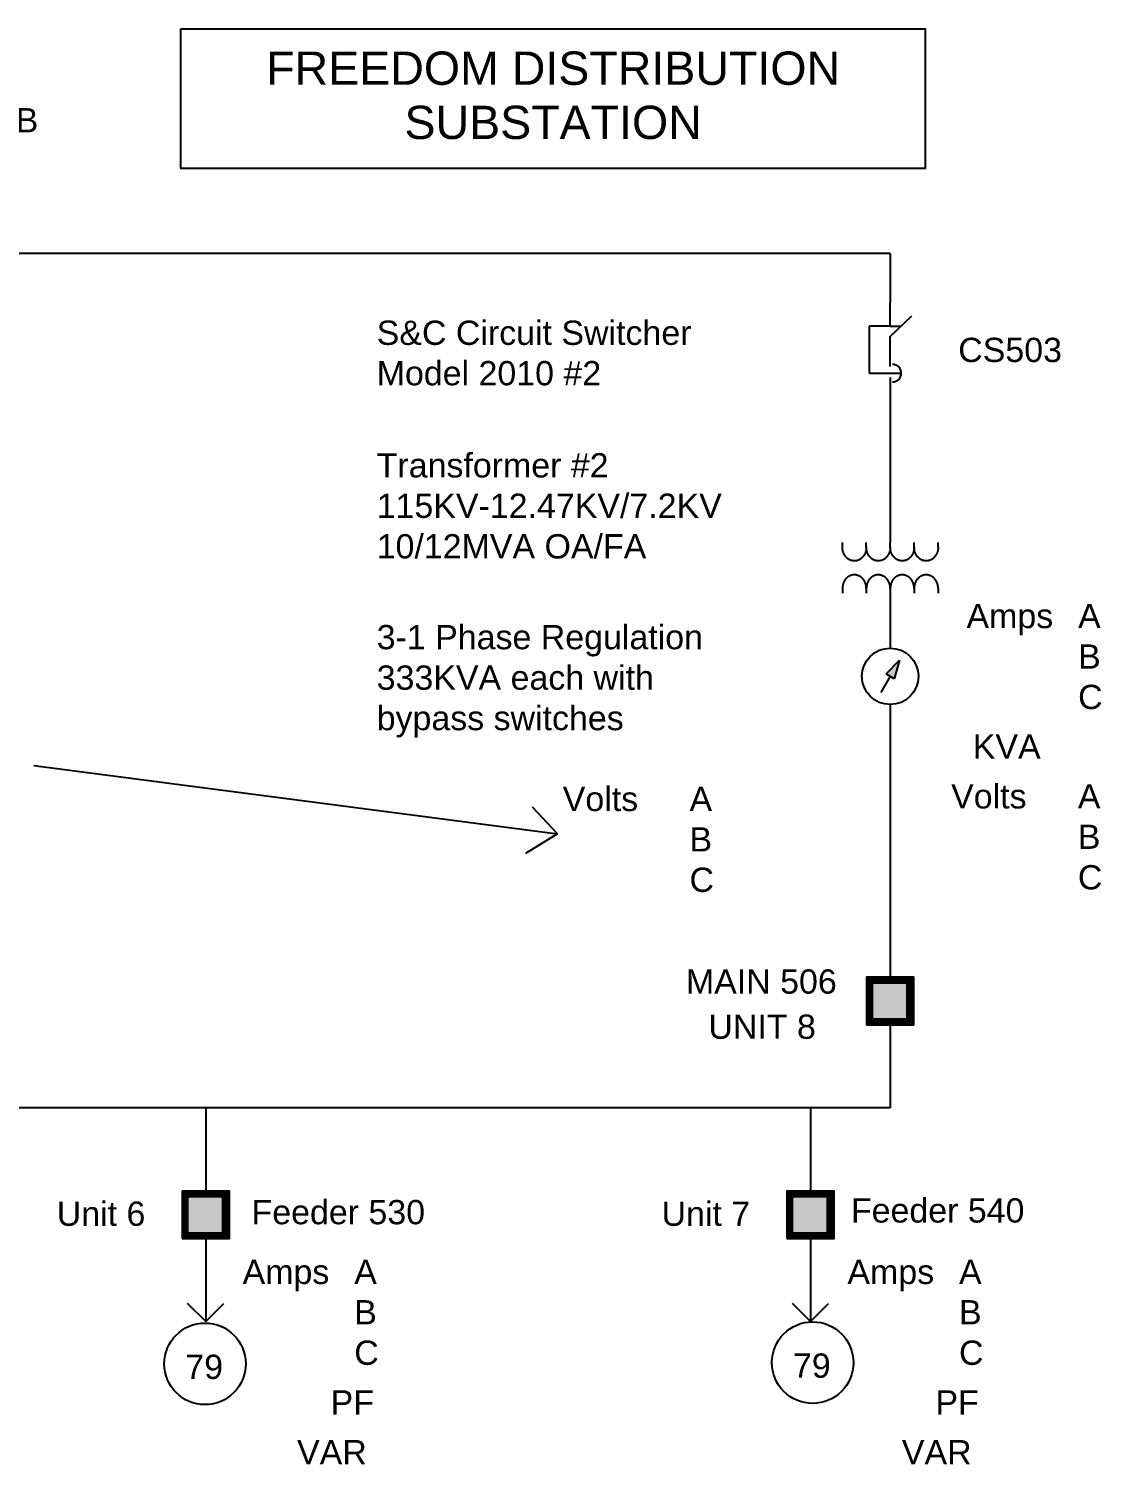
# Model space of a CAD drawing. Extents: x -5.3 to 17.7, y 6.3 to 19.7.
# Drawn here: x 8.18 to 17.67, y 6.34 to 19.05 of the extents above; entities that cross this region are included whole.
import ezdxf
from ezdxf.enums import TextEntityAlignment as Align

# ---------------------------------------------------------------- set-up
doc = ezdxf.new("R2010")
doc.units = 0
doc.header["$MEASUREMENT"] = 0
doc.layers.get('0').update_dxf_attribs({"color": 6, "linetype": 'CONTINUOUS'})
for name, color, linetype in [('DISPLAY', 7, 'CONTINUOUS'), ('STATE_1', 3, 'CONTINUOUS'), ('STATE_2', 1, 'CONTINUOUS')]:
    doc.layers.add(name, color=color, linetype=linetype)
doc.styles.add('ARIAL', font='txt')

# ---------------------------------------------------------------- blocks, each defined once
blk = doc.blocks.new('2_STATE_BRKR_SYMBOL_ST1-GR')
at = {"color": 6}
blk.add_lwpolyline([(6.047, 4.105), (6.467, 4.105), (6.467, 4.525), (6.047, 4.525)], close=True, dxfattribs=at)
at = {"layer": 'STATE_1', "color": 3, "linetype": 'Continuous'}
blk.add_line((6.408, 4.105), (6.408, 4.525), dxfattribs=at)
at = {"layer": 'STATE_1', "color": 3, "linetype": 'Continuous', "const_width": 0.0588}
for points in [[(6.047, 4.496), (6.467, 4.496)], [(6.077, 4.525), (6.077, 4.105)], [(6.438, 4.525), (6.438, 4.105)], [(6.047, 4.134), (6.467, 4.134)]]:
    blk.add_lwpolyline(points, dxfattribs=at)
at = {"layer": 'STATE_2', "color": 1}
blk.add_solid([(6.047, 4.105), (6.047, 4.525), (6.467, 4.105), (6.467, 4.525)], dxfattribs=at)
at = {"color": 6, "linetype": 'Continuous', "flags": 9}
blk.add_attdef('LINKAGE', (5.991, 3.959), '', height=0.084, dxfattribs=at)
blk = doc.blocks.new('CIRCUIT_SWITCHER_ST1-GREE0')
at = {"color": 6}
for p, q in [((0.186, 0.416), (0.186, 0.625)), ((0, 0.416), (0, 0)), ((0.186, 0.416), (0, 0.416)), ((0.186, 0.324), (0.377, 0.508)), ((0.186, 0.416), (0.282, 0.416)), ((0.186, 0.06), (0.186, 0.324)), ((0, 0), (0.284, 0))]:
    blk.add_line(p, q, dxfattribs=at)
blk.add_arc((0.206, 0), 0.0778, 270, 90, dxfattribs=at)
at = {"layer": 'STATE_1', "color": 3}
for p, q in [((0.186, 0.416), (0.186, 0.625)), ((0, 0.416), (0, 0)), ((0.186, 0.416), (0, 0.416)), ((0.186, 0.324), (0.377, 0.508)), ((0.186, 0.416), (0.282, 0.416)), ((0.186, 0.06), (0.186, 0.324)), ((0, 0), (0.284, 0))]:
    blk.add_line(p, q, dxfattribs=at)
blk.add_arc((0.206, 0), 0.0778, 270, 90, dxfattribs=at)
at = {"layer": 'STATE_2', "color": 1}
for p, q in [((0.186, 0.416), (0.186, 0.625)), ((0, 0.416), (0, 0)), ((0.186, 0.416), (0, 0.416)), ((0.186, 0.324), (0.377, 0.508)), ((0.186, 0.416), (0.282, 0.416)), ((0.186, 0.06), (0.186, 0.324)), ((0, 0), (0.284, 0))]:
    blk.add_line(p, q, dxfattribs=at)
blk.add_arc((0.206, 0), 0.0778, 270, 90, dxfattribs=at)
at = {"linetype": 'Continuous', "style": 'ARIAL', "flags": 9}
blk.add_attdef('LINKAGE', (-0.063, -0.37), '', height=0.1, dxfattribs=at)
blk = doc.blocks.new('REGULATOR1')
for p, q in [((-0.036, 0.021), (0.083, 0.144)), ((0.083, 0.144), (0.036, -0.021)), ((0, 0), (-0.083, -0.144)), ((0.036, -0.021), (-0.036, 0.021))]:
    blk.add_line(p, q)
blk.add_circle((0, 0), 0.25)
blk.add_solid([(0.036, -0.021), (-0.036, 0.021), (0.083, 0.144)])

msp = doc.modelspace()

# ---------------------------------------------------------------- linework, layer by layer
at = {"color": 4}
msp.add_lwpolyline([(9.523, 19.05), (16.114, 19.05), (16.114, 17.813), (9.523, 17.813)], close=True, dxfattribs=at)
at = {"color": 2}
for points in [[(15.592, 14.458, 0), (15.592, 14.455, 0), (15.592, 14.452, 0), (15.592, 14.449, 0), (15.592, 14.446, 0), (15.592, 14.443, 0), (15.591, 14.44, 0), (15.591, 14.437, 0), (15.59, 14.434, 0), (15.59, 14.432, 0), (15.589, 14.429, 0), (15.589, 14.426, 0), (15.588, 14.423, 0), (15.587, 14.42, 0), (15.586, 14.417, 0), (15.585, 14.415, 0), (15.584, 14.412, 0), (15.583, 14.409, 0), (15.582, 14.406, 0), (15.581, 14.404, 0), (15.58, 14.401, 0), (15.579, 14.398, 0), (15.577, 14.396, 0), (15.576, 14.393, 0), (15.575, 14.391, 0), (15.573, 14.388, 0), (15.572, 14.386, 0), (15.57, 14.384, 0), (15.568, 14.381, 0), (15.567, 14.379, 0), (15.565, 14.377, 0), (15.563, 14.375, 0), (15.561, 14.373, 0), (15.56, 14.371, 0), (15.558, 14.369, 0), (15.556, 14.367, 0), (15.554, 14.365, 0), (15.552, 14.363, 0), (15.55, 14.361, 0), (15.548, 14.359, 0), (15.545, 14.358, 0), (15.543, 14.356, 0), (15.541, 14.354, 0), (15.539, 14.353, 0), (15.536, 14.351, 0), (15.534, 14.35, 0), (15.532, 14.349, 0), (15.529, 14.348, 0), (15.527, 14.346, 0), (15.525, 14.345, 0), (15.522, 14.344, 0), (15.52, 14.343, 0), (15.517, 14.342, 0), (15.515, 14.342, 0), (15.512, 14.341, 0), (15.51, 14.34, 0), (15.507, 14.34, 0), (15.505, 14.339, 0), (15.502, 14.339, 0), (15.5, 14.338, 0), (15.497, 14.338, 0), (15.494, 14.338, 0), (15.492, 14.337, 0), (15.489, 14.337, 0), (15.487, 14.337, 0), (15.484, 14.337, 0), (15.481, 14.337, 0), (15.479, 14.338, 0), (15.476, 14.338, 0), (15.474, 14.338, 0), (15.471, 14.339, 0), (15.468, 14.339, 0), (15.466, 14.34, 0), (15.463, 14.34, 0), (15.461, 14.341, 0), (15.458, 14.342, 0), (15.456, 14.342, 0), (15.453, 14.343, 0), (15.451, 14.344, 0), (15.448, 14.345, 0), (15.446, 14.346, 0), (15.444, 14.348, 0), (15.441, 14.349, 0), (15.439, 14.35, 0), (15.437, 14.351, 0), (15.434, 14.353, 0), (15.432, 14.354, 0), (15.43, 14.356, 0), (15.428, 14.358, 0), (15.426, 14.359, 0), (15.424, 14.361, 0), (15.421, 14.363, 0), (15.419, 14.365, 0), (15.417, 14.367, 0), (15.415, 14.369, 0), (15.414, 14.371, 0), (15.412, 14.373, 0), (15.41, 14.375, 0), (15.408, 14.377, 0), (15.406, 14.379, 0), (15.405, 14.381, 0), (15.403, 14.384, 0), (15.402, 14.386, 0), (15.4, 14.388, 0), (15.399, 14.391, 0), (15.397, 14.393, 0), (15.396, 14.396, 0), (15.394, 14.398, 0), (15.393, 14.401, 0), (15.392, 14.404, 0), (15.391, 14.406, 0), (15.39, 14.409, 0), (15.389, 14.412, 0), (15.388, 14.415, 0), (15.387, 14.417, 0), (15.386, 14.42, 0), (15.385, 14.423, 0), (15.385, 14.426, 0), (15.384, 14.429, 0), (15.383, 14.432, 0), (15.383, 14.434, 0), (15.382, 14.437, 0), (15.382, 14.44, 0), (15.382, 14.443, 0), (15.381, 14.446, 0), (15.381, 14.449, 0), (15.381, 14.452, 0), (15.381, 14.455, 0), (15.381, 14.458, 0)], [(15.804, 14.458, 0), (15.804, 14.455, 0), (15.804, 14.452, 0), (15.804, 14.449, 0), (15.804, 14.446, 0), (15.803, 14.443, 0), (15.803, 14.44, 0), (15.803, 14.437, 0), (15.802, 14.434, 0), (15.802, 14.432, 0), (15.801, 14.429, 0), (15.8, 14.426, 0), (15.8, 14.423, 0), (15.799, 14.42, 0), (15.798, 14.417, 0), (15.797, 14.415, 0), (15.796, 14.412, 0), (15.795, 14.409, 0), (15.794, 14.406, 0), (15.793, 14.404, 0), (15.792, 14.401, 0), (15.79, 14.398, 0), (15.789, 14.396, 0), (15.788, 14.393, 0), (15.786, 14.391, 0), (15.785, 14.388, 0), (15.783, 14.386, 0), (15.782, 14.384, 0), (15.78, 14.381, 0), (15.778, 14.379, 0), (15.777, 14.377, 0), (15.775, 14.375, 0), (15.773, 14.373, 0), (15.771, 14.371, 0), (15.769, 14.369, 0), (15.767, 14.367, 0), (15.765, 14.365, 0), (15.763, 14.363, 0), (15.761, 14.361, 0), (15.759, 14.359, 0), (15.757, 14.358, 0), (15.755, 14.356, 0), (15.753, 14.354, 0), (15.751, 14.353, 0), (15.748, 14.351, 0), (15.746, 14.35, 0), (15.744, 14.349, 0), (15.741, 14.348, 0), (15.739, 14.346, 0), (15.736, 14.345, 0), (15.734, 14.344, 0), (15.732, 14.343, 0), (15.729, 14.342, 0), (15.727, 14.342, 0), (15.724, 14.341, 0), (15.722, 14.34, 0), (15.719, 14.34, 0), (15.716, 14.339, 0), (15.714, 14.339, 0), (15.711, 14.338, 0), (15.709, 14.338, 0), (15.706, 14.338, 0), (15.704, 14.337, 0), (15.701, 14.337, 0), (15.698, 14.337, 0), (15.696, 14.337, 0), (15.693, 14.337, 0), (15.691, 14.338, 0), (15.688, 14.338, 0), (15.685, 14.338, 0), (15.683, 14.339, 0), (15.68, 14.339, 0), (15.678, 14.34, 0), (15.675, 14.34, 0), (15.673, 14.341, 0), (15.67, 14.342, 0), (15.668, 14.342, 0), (15.665, 14.343, 0), (15.663, 14.344, 0), (15.66, 14.345, 0), (15.658, 14.346, 0), (15.655, 14.348, 0), (15.653, 14.349, 0), (15.651, 14.35, 0), (15.648, 14.351, 0), (15.646, 14.353, 0), (15.644, 14.354, 0), (15.642, 14.356, 0), (15.64, 14.358, 0), (15.637, 14.359, 0), (15.635, 14.361, 0), (15.633, 14.363, 0), (15.631, 14.365, 0), (15.629, 14.367, 0), (15.627, 14.369, 0), (15.625, 14.371, 0), (15.623, 14.373, 0), (15.622, 14.375, 0), (15.62, 14.377, 0), (15.618, 14.379, 0), (15.616, 14.381, 0), (15.615, 14.384, 0), (15.613, 14.386, 0), (15.612, 14.388, 0), (15.61, 14.391, 0), (15.609, 14.393, 0), (15.608, 14.396, 0), (15.606, 14.398, 0), (15.605, 14.401, 0), (15.604, 14.404, 0), (15.603, 14.406, 0), (15.602, 14.409, 0), (15.601, 14.412, 0), (15.6, 14.415, 0), (15.599, 14.417, 0), (15.598, 14.42, 0), (15.597, 14.423, 0), (15.596, 14.426, 0), (15.596, 14.429, 0), (15.595, 14.432, 0), (15.594, 14.434, 0), (15.594, 14.437, 0), (15.594, 14.44, 0), (15.593, 14.443, 0), (15.593, 14.446, 0), (15.593, 14.449, 0), (15.593, 14.452, 0), (15.592, 14.455, 0), (15.592, 14.458, 0)], [(16.016, 14.458, 0), (16.016, 14.455, 0), (16.016, 14.452, 0), (16.016, 14.449, 0), (16.015, 14.446, 0), (16.015, 14.443, 0), (16.015, 14.44, 0), (16.014, 14.437, 0), (16.014, 14.434, 0), (16.013, 14.432, 0), (16.013, 14.429, 0), (16.012, 14.426, 0), (16.011, 14.423, 0), (16.011, 14.42, 0), (16.01, 14.417, 0), (16.009, 14.415, 0), (16.008, 14.412, 0), (16.007, 14.409, 0), (16.006, 14.406, 0), (16.005, 14.404, 0), (16.003, 14.401, 0), (16.002, 14.398, 0), (16.001, 14.396, 0), (15.999, 14.393, 0), (15.998, 14.391, 0), (15.997, 14.388, 0), (15.995, 14.386, 0), (15.994, 14.384, 0), (15.992, 14.381, 0), (15.99, 14.379, 0), (15.988, 14.377, 0), (15.987, 14.375, 0), (15.985, 14.373, 0), (15.983, 14.371, 0), (15.981, 14.369, 0), (15.979, 14.367, 0), (15.977, 14.365, 0), (15.975, 14.363, 0), (15.973, 14.361, 0), (15.971, 14.359, 0), (15.969, 14.358, 0), (15.967, 14.356, 0), (15.964, 14.354, 0), (15.962, 14.353, 0), (15.96, 14.351, 0), (15.958, 14.35, 0), (15.955, 14.349, 0), (15.953, 14.348, 0), (15.951, 14.346, 0), (15.948, 14.345, 0), (15.946, 14.344, 0), (15.943, 14.343, 0), (15.941, 14.342, 0), (15.938, 14.342, 0), (15.936, 14.341, 0), (15.933, 14.34, 0), (15.931, 14.34, 0), (15.928, 14.339, 0), (15.926, 14.339, 0), (15.923, 14.338, 0), (15.92, 14.338, 0), (15.918, 14.338, 0), (15.915, 14.337, 0), (15.913, 14.337, 0), (15.91, 14.337, 0), (15.907, 14.337, 0), (15.905, 14.337, 0), (15.902, 14.338, 0), (15.9, 14.338, 0), (15.897, 14.338, 0), (15.895, 14.339, 0), (15.892, 14.339, 0), (15.889, 14.34, 0), (15.887, 14.34, 0), (15.884, 14.341, 0), (15.882, 14.342, 0), (15.879, 14.342, 0), (15.877, 14.343, 0), (15.874, 14.344, 0), (15.872, 14.345, 0), (15.87, 14.346, 0), (15.867, 14.348, 0), (15.865, 14.349, 0), (15.862, 14.35, 0), (15.86, 14.351, 0), (15.858, 14.353, 0), (15.856, 14.354, 0), (15.853, 14.356, 0), (15.851, 14.358, 0), (15.849, 14.359, 0), (15.847, 14.361, 0), (15.845, 14.363, 0), (15.843, 14.365, 0), (15.841, 14.367, 0), (15.839, 14.369, 0), (15.837, 14.371, 0), (15.835, 14.373, 0), (15.833, 14.375, 0), (15.832, 14.377, 0), (15.83, 14.379, 0), (15.828, 14.381, 0), (15.827, 14.384, 0), (15.825, 14.386, 0), (15.824, 14.388, 0), (15.822, 14.391, 0), (15.821, 14.393, 0), (15.819, 14.396, 0), (15.818, 14.398, 0), (15.817, 14.401, 0), (15.815, 14.404, 0), (15.814, 14.406, 0), (15.813, 14.409, 0), (15.812, 14.412, 0), (15.811, 14.415, 0), (15.81, 14.417, 0), (15.81, 14.42, 0), (15.809, 14.423, 0), (15.808, 14.426, 0), (15.807, 14.429, 0), (15.807, 14.432, 0), (15.806, 14.434, 0), (15.806, 14.437, 0), (15.805, 14.44, 0), (15.805, 14.443, 0), (15.805, 14.446, 0), (15.804, 14.449, 0), (15.804, 14.452, 0), (15.804, 14.455, 0), (15.804, 14.458, 0)], [(16.228, 14.458, 0), (16.228, 14.455, 0), (16.228, 14.452, 0), (16.227, 14.449, 0), (16.227, 14.446, 0), (16.227, 14.443, 0), (16.227, 14.44, 0), (16.226, 14.437, 0), (16.226, 14.434, 0), (16.225, 14.432, 0), (16.224, 14.429, 0), (16.224, 14.426, 0), (16.223, 14.423, 0), (16.222, 14.42, 0), (16.221, 14.417, 0), (16.221, 14.415, 0), (16.22, 14.412, 0), (16.219, 14.409, 0), (16.217, 14.406, 0), (16.216, 14.404, 0), (16.215, 14.401, 0), (16.214, 14.398, 0), (16.213, 14.396, 0), (16.211, 14.393, 0), (16.21, 14.391, 0), (16.208, 14.388, 0), (16.207, 14.386, 0), (16.205, 14.384, 0), (16.204, 14.381, 0), (16.202, 14.379, 0), (16.2, 14.377, 0), (16.198, 14.375, 0), (16.197, 14.373, 0), (16.195, 14.371, 0), (16.193, 14.369, 0), (16.191, 14.367, 0), (16.189, 14.365, 0), (16.187, 14.363, 0), (16.185, 14.361, 0), (16.183, 14.359, 0), (16.181, 14.358, 0), (16.178, 14.356, 0), (16.176, 14.354, 0), (16.174, 14.353, 0), (16.172, 14.351, 0), (16.169, 14.35, 0), (16.167, 14.349, 0), (16.165, 14.348, 0), (16.162, 14.346, 0), (16.16, 14.345, 0), (16.157, 14.344, 0), (16.155, 14.343, 0), (16.153, 14.342, 0), (16.15, 14.342, 0), (16.148, 14.341, 0), (16.145, 14.34, 0), (16.142, 14.34, 0), (16.14, 14.339, 0), (16.137, 14.339, 0), (16.135, 14.338, 0), (16.132, 14.338, 0), (16.13, 14.338, 0), (16.127, 14.337, 0), (16.124, 14.337, 0), (16.122, 14.337, 0), (16.119, 14.337, 0), (16.117, 14.337, 0), (16.114, 14.338, 0), (16.111, 14.338, 0), (16.109, 14.338, 0), (16.106, 14.339, 0), (16.104, 14.339, 0), (16.101, 14.34, 0), (16.099, 14.34, 0), (16.096, 14.341, 0), (16.094, 14.342, 0), (16.091, 14.342, 0), (16.089, 14.343, 0), (16.086, 14.344, 0), (16.084, 14.345, 0), (16.081, 14.346, 0), (16.079, 14.348, 0), (16.077, 14.349, 0), (16.074, 14.35, 0), (16.072, 14.351, 0), (16.07, 14.353, 0), (16.067, 14.354, 0), (16.065, 14.356, 0), (16.063, 14.358, 0), (16.061, 14.359, 0), (16.059, 14.361, 0), (16.057, 14.363, 0), (16.055, 14.365, 0), (16.053, 14.367, 0), (16.051, 14.369, 0), (16.049, 14.371, 0), (16.047, 14.373, 0), (16.045, 14.375, 0), (16.043, 14.377, 0), (16.042, 14.379, 0), (16.04, 14.381, 0), (16.038, 14.384, 0), (16.037, 14.386, 0), (16.035, 14.388, 0), (16.034, 14.391, 0), (16.032, 14.393, 0), (16.031, 14.396, 0), (16.03, 14.398, 0), (16.028, 14.401, 0), (16.027, 14.404, 0), (16.026, 14.406, 0), (16.025, 14.409, 0), (16.024, 14.412, 0), (16.023, 14.415, 0), (16.022, 14.417, 0), (16.021, 14.42, 0), (16.02, 14.423, 0), (16.02, 14.426, 0), (16.019, 14.429, 0), (16.018, 14.432, 0), (16.018, 14.434, 0), (16.017, 14.437, 0), (16.017, 14.44, 0), (16.017, 14.443, 0), (16.016, 14.446, 0), (16.016, 14.449, 0), (16.016, 14.452, 0), (16.016, 14.455, 0), (16.016, 14.458, 0)], [(15.592, 14.093, 0), (15.592, 14.096, 0), (15.592, 14.099, 0), (15.592, 14.102, 0), (15.592, 14.105, 0), (15.592, 14.108, 0), (15.591, 14.111, 0), (15.591, 14.114, 0), (15.59, 14.117, 0), (15.59, 14.12, 0), (15.589, 14.122, 0), (15.589, 14.125, 0), (15.588, 14.128, 0), (15.587, 14.131, 0), (15.586, 14.134, 0), (15.585, 14.137, 0), (15.584, 14.139, 0), (15.583, 14.142, 0), (15.582, 14.145, 0), (15.581, 14.147, 0), (15.58, 14.15, 0), (15.579, 14.153, 0), (15.577, 14.155, 0), (15.576, 14.158, 0), (15.575, 14.16, 0), (15.573, 14.163, 0), (15.572, 14.165, 0), (15.57, 14.167, 0), (15.568, 14.17, 0), (15.567, 14.172, 0), (15.565, 14.174, 0), (15.563, 14.176, 0), (15.561, 14.178, 0), (15.56, 14.181, 0), (15.558, 14.183, 0), (15.556, 14.185, 0), (15.554, 14.186, 0), (15.552, 14.188, 0), (15.55, 14.19, 0), (15.548, 14.192, 0), (15.545, 14.193, 0), (15.543, 14.195, 0), (15.541, 14.197, 0), (15.539, 14.198, 0), (15.536, 14.2, 0), (15.534, 14.201, 0), (15.532, 14.202, 0), (15.529, 14.203, 0), (15.527, 14.205, 0), (15.525, 14.206, 0), (15.522, 14.207, 0), (15.52, 14.208, 0), (15.517, 14.209, 0), (15.515, 14.209, 0), (15.512, 14.21, 0), (15.51, 14.211, 0), (15.507, 14.212, 0), (15.505, 14.212, 0), (15.502, 14.213, 0), (15.5, 14.213, 0), (15.497, 14.213, 0), (15.494, 14.214, 0), (15.492, 14.214, 0), (15.489, 14.214, 0), (15.487, 14.214, 0), (15.484, 14.214, 0), (15.481, 14.214, 0), (15.479, 14.214, 0), (15.476, 14.213, 0), (15.474, 14.213, 0), (15.471, 14.213, 0), (15.468, 14.212, 0), (15.466, 14.212, 0), (15.463, 14.211, 0), (15.461, 14.21, 0), (15.458, 14.209, 0), (15.456, 14.209, 0), (15.453, 14.208, 0), (15.451, 14.207, 0), (15.448, 14.206, 0), (15.446, 14.205, 0), (15.444, 14.203, 0), (15.441, 14.202, 0), (15.439, 14.201, 0), (15.437, 14.2, 0), (15.434, 14.198, 0), (15.432, 14.197, 0), (15.43, 14.195, 0), (15.428, 14.193, 0), (15.426, 14.192, 0), (15.424, 14.19, 0), (15.421, 14.188, 0), (15.419, 14.186, 0), (15.417, 14.185, 0), (15.415, 14.183, 0), (15.414, 14.181, 0), (15.412, 14.178, 0), (15.41, 14.176, 0), (15.408, 14.174, 0), (15.406, 14.172, 0), (15.405, 14.17, 0), (15.403, 14.167, 0), (15.402, 14.165, 0), (15.4, 14.163, 0), (15.399, 14.16, 0), (15.397, 14.158, 0), (15.396, 14.155, 0), (15.394, 14.153, 0), (15.393, 14.15, 0), (15.392, 14.147, 0), (15.391, 14.145, 0), (15.39, 14.142, 0), (15.389, 14.139, 0), (15.388, 14.137, 0), (15.387, 14.134, 0), (15.386, 14.131, 0), (15.385, 14.128, 0), (15.385, 14.125, 0), (15.384, 14.122, 0), (15.383, 14.12, 0), (15.383, 14.117, 0), (15.382, 14.114, 0), (15.382, 14.111, 0), (15.382, 14.108, 0), (15.381, 14.105, 0), (15.381, 14.102, 0), (15.381, 14.099, 0), (15.381, 14.096, 0), (15.381, 14.093, 0)], [(15.804, 14.093, 0), (15.804, 14.096, 0), (15.804, 14.099, 0), (15.804, 14.102, 0), (15.804, 14.105, 0), (15.803, 14.108, 0), (15.803, 14.111, 0), (15.803, 14.114, 0), (15.802, 14.117, 0), (15.802, 14.12, 0), (15.801, 14.122, 0), (15.8, 14.125, 0), (15.8, 14.128, 0), (15.799, 14.131, 0), (15.798, 14.134, 0), (15.797, 14.137, 0), (15.796, 14.139, 0), (15.795, 14.142, 0), (15.794, 14.145, 0), (15.793, 14.147, 0), (15.792, 14.15, 0), (15.79, 14.153, 0), (15.789, 14.155, 0), (15.788, 14.158, 0), (15.786, 14.16, 0), (15.785, 14.163, 0), (15.783, 14.165, 0), (15.782, 14.167, 0), (15.78, 14.17, 0), (15.778, 14.172, 0), (15.777, 14.174, 0), (15.775, 14.176, 0), (15.773, 14.178, 0), (15.771, 14.181, 0), (15.769, 14.183, 0), (15.767, 14.185, 0), (15.765, 14.186, 0), (15.763, 14.188, 0), (15.761, 14.19, 0), (15.759, 14.192, 0), (15.757, 14.193, 0), (15.755, 14.195, 0), (15.753, 14.197, 0), (15.751, 14.198, 0), (15.748, 14.2, 0), (15.746, 14.201, 0), (15.744, 14.202, 0), (15.741, 14.203, 0), (15.739, 14.205, 0), (15.736, 14.206, 0), (15.734, 14.207, 0), (15.732, 14.208, 0), (15.729, 14.209, 0), (15.727, 14.209, 0), (15.724, 14.21, 0), (15.722, 14.211, 0), (15.719, 14.212, 0), (15.716, 14.212, 0), (15.714, 14.213, 0), (15.711, 14.213, 0), (15.709, 14.213, 0), (15.706, 14.214, 0), (15.704, 14.214, 0), (15.701, 14.214, 0), (15.698, 14.214, 0), (15.696, 14.214, 0), (15.693, 14.214, 0), (15.691, 14.214, 0), (15.688, 14.213, 0), (15.685, 14.213, 0), (15.683, 14.213, 0), (15.68, 14.212, 0), (15.678, 14.212, 0), (15.675, 14.211, 0), (15.673, 14.21, 0), (15.67, 14.209, 0), (15.668, 14.209, 0), (15.665, 14.208, 0), (15.663, 14.207, 0), (15.66, 14.206, 0), (15.658, 14.205, 0), (15.655, 14.203, 0), (15.653, 14.202, 0), (15.651, 14.201, 0), (15.648, 14.2, 0), (15.646, 14.198, 0), (15.644, 14.197, 0), (15.642, 14.195, 0), (15.64, 14.193, 0), (15.637, 14.192, 0), (15.635, 14.19, 0), (15.633, 14.188, 0), (15.631, 14.186, 0), (15.629, 14.185, 0), (15.627, 14.183, 0), (15.625, 14.181, 0), (15.623, 14.178, 0), (15.622, 14.176, 0), (15.62, 14.174, 0), (15.618, 14.172, 0), (15.616, 14.17, 0), (15.615, 14.167, 0), (15.613, 14.165, 0), (15.612, 14.163, 0), (15.61, 14.16, 0), (15.609, 14.158, 0), (15.608, 14.155, 0), (15.606, 14.153, 0), (15.605, 14.15, 0), (15.604, 14.147, 0), (15.603, 14.145, 0), (15.602, 14.142, 0), (15.601, 14.139, 0), (15.6, 14.137, 0), (15.599, 14.134, 0), (15.598, 14.131, 0), (15.597, 14.128, 0), (15.596, 14.125, 0), (15.596, 14.122, 0), (15.595, 14.12, 0), (15.594, 14.117, 0), (15.594, 14.114, 0), (15.594, 14.111, 0), (15.593, 14.108, 0), (15.593, 14.105, 0), (15.593, 14.102, 0), (15.593, 14.099, 0), (15.592, 14.096, 0), (15.592, 14.093, 0)], [(16.016, 14.093, 0), (16.016, 14.096, 0), (16.016, 14.099, 0), (16.016, 14.102, 0), (16.015, 14.105, 0), (16.015, 14.108, 0), (16.015, 14.111, 0), (16.014, 14.114, 0), (16.014, 14.117, 0), (16.013, 14.12, 0), (16.013, 14.122, 0), (16.012, 14.125, 0), (16.011, 14.128, 0), (16.011, 14.131, 0), (16.01, 14.134, 0), (16.009, 14.137, 0), (16.008, 14.139, 0), (16.007, 14.142, 0), (16.006, 14.145, 0), (16.005, 14.147, 0), (16.003, 14.15, 0), (16.002, 14.153, 0), (16.001, 14.155, 0), (15.999, 14.158, 0), (15.998, 14.16, 0), (15.997, 14.163, 0), (15.995, 14.165, 0), (15.994, 14.167, 0), (15.992, 14.17, 0), (15.99, 14.172, 0), (15.988, 14.174, 0), (15.987, 14.176, 0), (15.985, 14.178, 0), (15.983, 14.181, 0), (15.981, 14.183, 0), (15.979, 14.185, 0), (15.977, 14.186, 0), (15.975, 14.188, 0), (15.973, 14.19, 0), (15.971, 14.192, 0), (15.969, 14.193, 0), (15.967, 14.195, 0), (15.964, 14.197, 0), (15.962, 14.198, 0), (15.96, 14.2, 0), (15.958, 14.201, 0), (15.955, 14.202, 0), (15.953, 14.203, 0), (15.951, 14.205, 0), (15.948, 14.206, 0), (15.946, 14.207, 0), (15.943, 14.208, 0), (15.941, 14.209, 0), (15.938, 14.209, 0), (15.936, 14.21, 0), (15.933, 14.211, 0), (15.931, 14.212, 0), (15.928, 14.212, 0), (15.926, 14.213, 0), (15.923, 14.213, 0), (15.92, 14.213, 0), (15.918, 14.214, 0), (15.915, 14.214, 0), (15.913, 14.214, 0), (15.91, 14.214, 0), (15.907, 14.214, 0), (15.905, 14.214, 0), (15.902, 14.214, 0), (15.9, 14.213, 0), (15.897, 14.213, 0), (15.895, 14.213, 0), (15.892, 14.212, 0), (15.889, 14.212, 0), (15.887, 14.211, 0), (15.884, 14.21, 0), (15.882, 14.209, 0), (15.879, 14.209, 0), (15.877, 14.208, 0), (15.874, 14.207, 0), (15.872, 14.206, 0), (15.87, 14.205, 0), (15.867, 14.203, 0), (15.865, 14.202, 0), (15.862, 14.201, 0), (15.86, 14.2, 0), (15.858, 14.198, 0), (15.856, 14.197, 0), (15.853, 14.195, 0), (15.851, 14.193, 0), (15.849, 14.192, 0), (15.847, 14.19, 0), (15.845, 14.188, 0), (15.843, 14.186, 0), (15.841, 14.185, 0), (15.839, 14.183, 0), (15.837, 14.181, 0), (15.835, 14.178, 0), (15.833, 14.176, 0), (15.832, 14.174, 0), (15.83, 14.172, 0), (15.828, 14.17, 0), (15.827, 14.167, 0), (15.825, 14.165, 0), (15.824, 14.163, 0), (15.822, 14.16, 0), (15.821, 14.158, 0), (15.819, 14.155, 0), (15.818, 14.153, 0), (15.817, 14.15, 0), (15.815, 14.147, 0), (15.814, 14.145, 0), (15.813, 14.142, 0), (15.812, 14.139, 0), (15.811, 14.137, 0), (15.81, 14.134, 0), (15.81, 14.131, 0), (15.809, 14.128, 0), (15.808, 14.125, 0), (15.807, 14.122, 0), (15.807, 14.12, 0), (15.806, 14.117, 0), (15.806, 14.114, 0), (15.805, 14.111, 0), (15.805, 14.108, 0), (15.805, 14.105, 0), (15.804, 14.102, 0), (15.804, 14.099, 0), (15.804, 14.096, 0), (15.804, 14.093, 0)], [(16.228, 14.093, 0), (16.228, 14.096, 0), (16.228, 14.099, 0), (16.227, 14.102, 0), (16.227, 14.105, 0), (16.227, 14.108, 0), (16.227, 14.111, 0), (16.226, 14.114, 0), (16.226, 14.117, 0), (16.225, 14.12, 0), (16.224, 14.122, 0), (16.224, 14.125, 0), (16.223, 14.128, 0), (16.222, 14.131, 0), (16.221, 14.134, 0), (16.221, 14.137, 0), (16.22, 14.139, 0), (16.219, 14.142, 0), (16.217, 14.145, 0), (16.216, 14.147, 0), (16.215, 14.15, 0), (16.214, 14.153, 0), (16.213, 14.155, 0), (16.211, 14.158, 0), (16.21, 14.16, 0), (16.208, 14.163, 0), (16.207, 14.165, 0), (16.205, 14.167, 0), (16.204, 14.17, 0), (16.202, 14.172, 0), (16.2, 14.174, 0), (16.198, 14.176, 0), (16.197, 14.178, 0), (16.195, 14.181, 0), (16.193, 14.183, 0), (16.191, 14.185, 0), (16.189, 14.186, 0), (16.187, 14.188, 0), (16.185, 14.19, 0), (16.183, 14.192, 0), (16.181, 14.193, 0), (16.178, 14.195, 0), (16.176, 14.197, 0), (16.174, 14.198, 0), (16.172, 14.2, 0), (16.169, 14.201, 0), (16.167, 14.202, 0), (16.165, 14.203, 0), (16.162, 14.205, 0), (16.16, 14.206, 0), (16.157, 14.207, 0), (16.155, 14.208, 0), (16.153, 14.209, 0), (16.15, 14.209, 0), (16.148, 14.21, 0), (16.145, 14.211, 0), (16.142, 14.212, 0), (16.14, 14.212, 0), (16.137, 14.213, 0), (16.135, 14.213, 0), (16.132, 14.213, 0), (16.13, 14.214, 0), (16.127, 14.214, 0), (16.124, 14.214, 0), (16.122, 14.214, 0), (16.119, 14.214, 0), (16.117, 14.214, 0), (16.114, 14.214, 0), (16.111, 14.213, 0), (16.109, 14.213, 0), (16.106, 14.213, 0), (16.104, 14.212, 0), (16.101, 14.212, 0), (16.099, 14.211, 0), (16.096, 14.21, 0), (16.094, 14.209, 0), (16.091, 14.209, 0), (16.089, 14.208, 0), (16.086, 14.207, 0), (16.084, 14.206, 0), (16.081, 14.205, 0), (16.079, 14.203, 0), (16.077, 14.202, 0), (16.074, 14.201, 0), (16.072, 14.2, 0), (16.07, 14.198, 0), (16.067, 14.197, 0), (16.065, 14.195, 0), (16.063, 14.193, 0), (16.061, 14.192, 0), (16.059, 14.19, 0), (16.057, 14.188, 0), (16.055, 14.186, 0), (16.053, 14.185, 0), (16.051, 14.183, 0), (16.049, 14.181, 0), (16.047, 14.178, 0), (16.045, 14.176, 0), (16.043, 14.174, 0), (16.042, 14.172, 0), (16.04, 14.17, 0), (16.038, 14.167, 0), (16.037, 14.165, 0), (16.035, 14.163, 0), (16.034, 14.16, 0), (16.032, 14.158, 0), (16.031, 14.155, 0), (16.03, 14.153, 0), (16.028, 14.15, 0), (16.027, 14.147, 0), (16.026, 14.145, 0), (16.025, 14.142, 0), (16.024, 14.139, 0), (16.023, 14.137, 0), (16.022, 14.134, 0), (16.021, 14.131, 0), (16.02, 14.128, 0), (16.02, 14.125, 0), (16.019, 14.122, 0), (16.018, 14.12, 0), (16.018, 14.117, 0), (16.017, 14.114, 0), (16.017, 14.111, 0), (16.017, 14.108, 0), (16.016, 14.105, 0), (16.016, 14.102, 0), (16.016, 14.099, 0), (16.016, 14.096, 0), (16.016, 14.093, 0)]]:
    msp.add_polyline3d(points, dxfattribs=at)
at = {"layer": 'DISPLAY', "color": 4}
for p, q in [((15.804, 17.058), (-1.604, 17.058)), ((15.804, 17.058), (15.804, 16.626)), ((15.804, 15.962), (15.804, 14.499)), ((15.804, 14.052), (15.804, 13.565)), ((15.804, 13.065), (15.804, 10.651)), ((15.804, 10.231), (15.804, 9.494)), ((15.804, 9.494), (7.488, 9.494)), ((9.745, 9.494), (9.745, 8.757)), ((15.098, 9.494), (15.098, 8.757)), ((9.745, 8.337), (9.745, 7.601)), ((15.098, 8.337), (15.098, 7.601)), ((9.745, 7.601), (9.584, 7.761)), ((9.745, 7.601), (9.905, 7.761)), ((15.098, 7.601), (14.938, 7.761)), ((15.098, 7.601), (15.259, 7.761))]:
    msp.add_line(p, q, dxfattribs=at)
at = {"layer": 'DISPLAY', "color": 2}
for p, q in [((15.381, 14.458), (15.381, 14.499)), ((15.592, 14.458), (15.592, 14.499)), ((15.804, 14.458), (15.804, 14.499)), ((16.016, 14.458), (16.016, 14.499)), ((16.228, 14.458), (16.228, 14.499)), ((15.381, 14.093), (15.381, 14.052)), ((15.592, 14.093), (15.592, 14.052)), ((15.804, 14.093), (15.804, 14.052)), ((16.016, 14.093), (16.016, 14.052)), ((16.228, 14.093), (16.228, 14.052))]:
    msp.add_line(p, q, dxfattribs=at)
at = {"layer": 'DISPLAY'}
for p, q in [((8.224, 12.526), (12.86, 11.919)), ((12.86, 11.919), (12.637, 12.155)), ((12.86, 11.919), (12.575, 11.746))]:
    msp.add_line(p, q, dxfattribs=at)
for centre in [(9.738, 7.227), (15.117, 7.238)]:
    msp.add_circle(centre, 0.361, dxfattribs=at)

# ---------------------------------------------------------------- block references
for name, p in [('CIRCUIT_SWITCHER_ST1-GREE0', (15.618, 16)), ('REGULATOR1', (15.804, 13.315)), ('2_STATE_BRKR_SYMBOL_ST1-GR', (9.547, 6.125)), ('2_STATE_BRKR_SYMBOL_ST1-GR', (3.488, 4.232)), ('2_STATE_BRKR_SYMBOL_ST1-GR', (8.841, 4.232))]:
    msp.add_blockref(name, p)

# ---------------------------------------------------------------- texts
at = {"color": 3, "style": 'ARIAL'}
for s, height, p in [('FREEDOM DISTRIBUTION', 0.29492, (12.82, 18.553)), ('SUBSTATION', 0.2949, (12.82, 18.073))]:
    msp.add_text(s, height=height, dxfattribs=at).set_placement(p, align=Align.CENTER)
at = {"color": 2, "style": 'ARIAL'}
for s, p in [('S&C Circuit Switcher', (11.258, 16.25)), ('Model 2010 #2', (11.258, 15.892)), ('Transformer #2', (11.258, 15.076)), ('115KV-12.47KV/7.2KV', (11.258, 14.718)), ('10/12MVA OA/FA', (11.258, 14.359)), ('Amps', (16.479, 13.742)), ('A', (17.467, 13.742)), ('3-1 Phase Regulation', (11.258, 13.555)), ('B', (17.467, 13.383)), ('333KVA each with', (11.258, 13.196)), ('C', (17.467, 13.025)), ('bypass switches', (11.258, 12.838)), ('KVA', (16.535, 12.586)), ('Volts', (12.905, 12.122)), ('A', (14.027, 12.122)), ('Volts', (16.343, 12.145)), ('A', (17.465, 12.145)), ('B', (14.027, 11.764)), ('B', (17.465, 11.787)), ('C', (14.027, 11.406)), ('C', (17.465, 11.428)), ('Feeder 530', (10.15, 8.463)), ('Feeder 540', (15.456, 8.478)), ('Amps', (10.071, 7.934)), ('A', (11.059, 7.934)), ('Amps', (15.425, 7.934)), ('A', (16.413, 7.934)), ('B', (11.059, 7.576)), ('B', (16.413, 7.576)), ('C', (11.059, 7.218)), ('C', (16.413, 7.218)), ('PF', (10.85, 6.778)), ('PF', (16.204, 6.778)), ('VAR', (10.553, 6.337)), ('VAR', (15.907, 6.337))]:
    msp.add_text(s, height=0.215, dxfattribs=at).set_placement(p)
for s, p in [('MAIN 506', (14.663, 10.505)), ('UNIT 8', (14.67, 10.105)), ('Unit 6', (8.818, 8.449)), ('Unit 7', (14.172, 8.449)), ('79', (9.731, 7.093)), ('79', (15.11, 7.104))]:
    msp.add_text(s, height=0.215, dxfattribs=at).set_placement(p, align=Align.CENTER)
at = {"layer": 'DISPLAY', "color": 2, "style": 'ARIAL'}
for s, p in [('GOAB', (7.395, 18.132)), ('CS503', (16.406, 16.098))]:
    msp.add_text(s, height=0.215, dxfattribs=at).set_placement(p)

doc.saveas('drawing.dxf')
